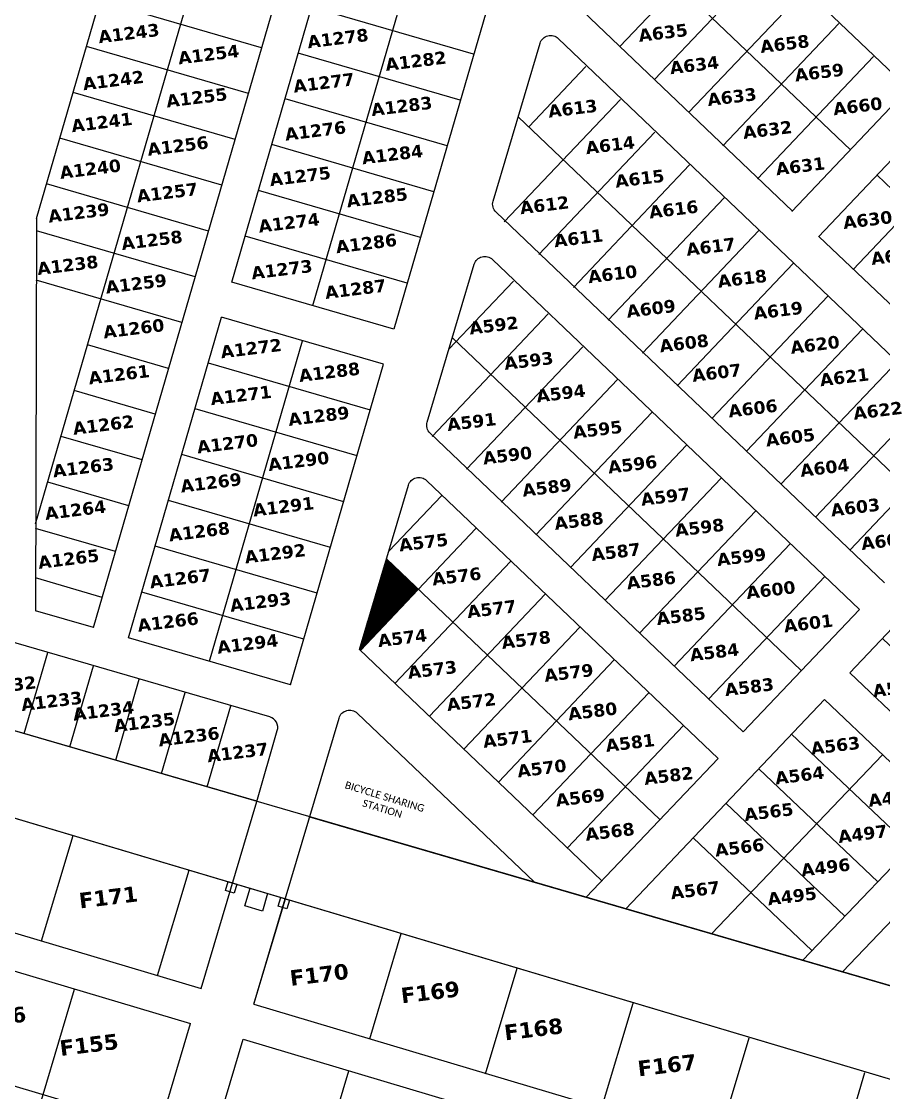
# Model space of a CAD drawing. Header units: millimetres. Extents: x 2359 to 301137, y 976657 to 981112.
# Drawn here: x 298679.5 to 298914.6, y 979322.8 to 979614.8 of the extents above; entities that cross this region are included whole.
import ezdxf

# ---------------------------------------------------------------- set-up
doc = ezdxf.new("R2010")
doc.units = ezdxf.units.MM
doc.header["$MEASUREMENT"] = 0
doc.layers.add('Annotation - Text_Pen_No__86', color=7, linetype='Continuous', lineweight=20, true_color=0x5555ff)
doc.layers.add('DESIGNNN', color=7, linetype='Continuous')
doc.layers.add('Plines', color=1, linetype='Continuous')
doc.styles.get("Standard").update_dxf_attribs({"font": 'arial.ttf'})

msp = doc.modelspace()

# ---------------------------------------------------------------- hatches: boundary and pattern name
h = msp.add_hatch()
h.set_pattern_fill('ANSI31', color=3)
h.set_pattern_definition([(45, (20960.45515, 4365.00687), (-0.088388347648, 0.088388347648), [])])
h.paths.add_polyline_path([(298773.08215, 979737.96039), (298764.82816, 979745.83041), (298733.04482, 979712.5765), (298741.41854, 979704.59231)])
h.paths.add_polyline_path([(298771.71136, 979443.58121), (298771.97351, 979443.33126), (298787.80531, 979460.0153), (298779.08833, 979468.32677)])
h.paths.add_polyline_path([(298595.43295, 979485.49119), (298595.41731, 979479.67733), (298614.57331, 979474.11684, 0.498767686), (298618.4096, 979476.98993), (298618.4326, 979485.63167)])
h.paths.add_polyline_path([(298627.39853, 979472.65509, 0.334437547), (298629.56222, 979469.76594), (298650.37459, 979463.72465), (298650.39845, 979472.59322)])
h.paths.add_polyline_path([(298645.82265, 979466.33025), (298668.52312, 979459.38737), (298670.92125, 979467.22832), (298648.22079, 979474.1712)], flags=9)

# ---------------------------------------------------------------- linework, layer by layer
for p, q in [((298846.18012, 979668.26287), (298921.44933, 979596.49512)), ((298830.34832, 979651.57883), (298905.61752, 979579.81108)), ((298814.51652, 979634.89479), (298889.78572, 979563.12705)), ((298745.04231, 979607.61904), (298700.86603, 979620.44309)), ((298802.8394, 979605.85674), (298758.6629, 979618.68004)), ((298741.41812, 979595.13444), (298697.24184, 979607.95849)), ((298799.21542, 979593.37207), (298755.03892, 979606.19537)), ((298737.79393, 979582.64984), (298693.61765, 979595.47389)), ((298795.59144, 979580.88741), (298751.41495, 979593.71071)), ((298815.01097, 979588.82687), (298930.71999, 979478.50054)), ((298734.16974, 979570.16524), (298689.99346, 979582.98929)), ((298791.96747, 979568.40275), (298747.79097, 979581.22605)), ((298730.54555, 979557.68063), (298686.36927, 979570.50468)), ((298912.85495, 979572.91034), (298969.26698, 979519.12254)), ((298788.34349, 979555.91809), (298744.16699, 979568.74139)), ((298683.63664, 979561.09132), (298683.34896, 979454.15303)), ((298726.92137, 979545.19603), (298683.62769, 979557.76387)), ((298784.71952, 979543.43342), (298740.54302, 979556.25672)), ((298897.02315, 979556.2263), (298953.47505, 979502.40049)), ((298723.29718, 979532.71143), (298683.5913, 979544.23776)), ((298781.09554, 979530.94876), (298736.91904, 979543.77206)), ((298778.30787, 979521.34518), (298734.13137, 979534.16848)), ((298719.67299, 979520.22683), (298697.58485, 979526.63886)), ((298797.04965, 979528.57682), (298892.07593, 979437.97108)), ((298774.68389, 979508.86051), (298730.50739, 979521.68381)), ((298716.0488, 979507.74223), (298693.96066, 979514.15426)), ((298771.05991, 979496.37585), (298726.88341, 979509.19915)), ((298712.42461, 979495.25763), (298690.33647, 979501.66965)), ((298767.43594, 979483.89119), (298723.25944, 979496.71449)), ((298708.80043, 979482.77303), (298686.71229, 979489.18505)), ((298763.81196, 979471.40653), (298719.63546, 979484.22983)), ((298705.17624, 979470.28843), (298683.40937, 979476.60719)), ((298760.18798, 979458.92186), (298716.01149, 979471.74516)), ((298779.08833, 979468.32677), (298853.626, 979397.25653)), ((298701.55205, 979457.80383), (298683.37298, 979463.08108)), ((298756.56401, 979446.4372), (298712.38751, 979459.2605)), ((298699.15995, 979449.56351), (298683.34896, 979454.15303)), ((298752.94003, 979433.95254), (298708.76353, 979446.77584)), ((298743.74017, 979402.26086), (298605.37612, 979442.42438)), ((298680.28409, 979420.68053), (298686.69574, 979442.76877)), ((298771.71136, 979443.58121), (298837.75433, 979380.61051)), ((298692.76875, 979417.05655), (298699.1804, 979439.1448)), ((298705.25342, 979413.43257), (298711.66507, 979435.52082)), ((298717.73808, 979409.8086), (298724.14973, 979431.89685)), ((298730.22274, 979406.18462), (298736.63439, 979428.27287))]:
    msp.add_line(p, q)
at = {"color": 1}
for p, q in [((298685.05597, 979364.13916), (298693.62662, 979392.88884)), ((298716.68062, 979354.71145), (298725.25127, 979383.46112)), ((298742.88896, 979346.8984), (298751.50499, 979375.63849)), ((298774.49905, 979337.42198), (298783.11507, 979366.16207)), ((298806.10913, 979327.94556), (298814.72515, 979356.68565)), ((298837.71921, 979318.46913), (298846.33524, 979347.20923)), ((298869.3293, 979308.99271), (298877.94532, 979337.73281)), ((298900.93938, 979299.51629), (298909.55541, 979328.25638))]:
    msp.add_line(p, q, dxfattribs=at)
at = {"layer": 'DESIGNNN', "color": 7}
for points in [[(298743.74082, 979402.26067), (298605.37612, 979442.42438), (298595.35685, 979457.2018), (298596.86685, 980018.50989)], [(298683.63664, 979561.09132), (298725.24167, 979704.4123)], [(298683.41263, 979477.81839), (298741.07511, 979676.45407)], [(298699.16021, 979449.56443), (298763.16325, 979670.04204)], [(298759.00894, 979537.35993), (298790.07634, 979644.38092)], [(298842.74247, 979607.98189), (298874.40607, 979641.34996)], [(298852.15112, 979599.01092), (298883.58394, 979632.13578)], [(298861.55977, 979590.03995), (298893.01402, 979623.1874)], [(298870.78049, 979580.87094), (298902.4441, 979614.23901)], [(298817.85605, 979586.11414), (298833.43069, 979602.52717)], [(298880.21057, 979571.92255), (298911.87418, 979605.29063)], [(298889.64065, 979562.97417), (298921.44933, 979596.49512)], [(298811.19716, 979560.21072), (298842.86077, 979593.57879)], [(298896.89456, 979556.0908), (298928.68675, 979589.59438)], [(298820.62724, 979551.26233), (298852.29085, 979584.63041)], [(298906.32464, 979547.14241), (298937.98825, 979580.51049)], [(298830.05733, 979542.31395), (298861.72093, 979575.68202)], [(298839.48741, 979533.36556), (298871.15101, 979566.73364)], [(298848.91749, 979524.41718), (298880.58109, 979557.78525)], [(298858.34757, 979515.4688), (298890.01117, 979548.83687)], [(298796.11021, 979525.42553), (298813.74385, 979544.0084)], [(298867.77765, 979506.52041), (298899.44125, 979539.88849)], [(298708.76375, 979446.77659), (298734.13285, 979534.16805)], [(298791.51033, 979501.69195), (298823.17393, 979535.06002)], [(298877.20773, 979497.57203), (298908.87133, 979530.9401)], [(298730.85189, 979440.36456), (298756.2211, 979527.7564)], [(298800.94041, 979492.74356), (298832.60401, 979526.11163)], [(298752.94003, 979433.95254), (298778.30935, 979521.34475)], [(298886.63781, 979488.62364), (298918.30141, 979521.99172)], [(298810.37049, 979483.79518), (298842.03409, 979517.16325)], [(298896.06789, 979479.67526), (298927.73149, 979513.04333)], [(298905.38715, 979437.19623), (298976.97422, 979512.63688)], [(298819.80057, 979474.84679), (298851.46418, 979508.21487)], [(298905.49797, 979470.72688), (298937.16157, 979504.09495)], [(298829.23065, 979465.89841), (298860.89426, 979499.26648)], [(298838.66073, 979456.95002), (298870.32434, 979490.3181)], [(298779.69183, 979470.35115), (298794.05702, 979485.48963)], [(298848.09081, 979448.00164), (298879.75442, 979481.36971)], [(298771.97351, 979443.33126), (298803.4871, 979476.54125)], [(298857.52089, 979439.05326), (298889.1845, 979472.42133)], [(298781.38216, 979434.36029), (298812.91718, 979467.59286)], [(298866.95098, 979430.10487), (298898.61458, 979463.47295)], [(298790.79081, 979425.38933), (298822.34726, 979458.64448)], [(298876.38106, 979421.15649), (298908.04466, 979454.52456)], [(298773.83004, 979450.68818), (298774.02323, 979451.33621)], [(298800.19946, 979416.41836), (298831.77734, 979449.6961)], [(298914.33553, 979446.62631), (298946.91423, 979415.71177)], [(298809.60811, 979407.44739), (298841.20742, 979440.74771)], [(298905.38715, 979437.19623), (298937.93269, 979406.31314)], [(298819.01676, 979398.47642), (298850.6375, 979431.79933)], [(298844.35999, 979372.88394), (298898.50378, 979429.94233)], [(298898.50378, 979429.94233), (298931.02382, 979399.08343)], [(298903.40125, 979355.70389), (298974.20392, 979429.79451)], [(298828.42541, 979389.50545), (298860.06758, 979422.85094)], [(298889.55539, 979420.51224), (298922.04228, 979389.68481)], [(298833.55718, 979376.02738), (298869.49766, 979413.90256)], [(298867.68705, 979366.09614), (298914.33973, 979414.91529)], [(298880.60701, 979411.08216), (298913.06075, 979380.28619)], [(298728.51412, 979351.18372), (298743.71389, 979402.17033)], [(298871.65862, 979401.65208), (298904.07921, 979370.88757)], [(298892.57877, 979358.85306), (298931.02382, 979399.08343)], [(298758.11684, 979397.9793), (299006.21485, 979325.7868)], [(298862.71024, 979392.222), (298895.09768, 979361.48894)]]:
    msp.add_lwpolyline(points, dxfattribs=at)
for points in [[(298736.92069, 979543.77158), (298769.94187, 979657.52294, -0.562598845), (298774.89315, 979658.85781), (298807.51508, 979627.75342, -0.279919032), (298808.32593, 979624.74584), (298781.09718, 979530.94828)], [(298914.92805, 979461.77849), (298808.96359, 979562.81358, -0.281860321), (298808.15884, 979565.84186), (298820.98836, 979608.87761, -0.560232396), (298825.93354, 979610.19177), (298946.59166, 979495.14656)], [(298876.38106, 979421.15649), (298791.00227, 979502.56353, -0.281860321), (298790.19752, 979505.59181), (298803.02704, 979548.62756, -0.560232396), (298807.97222, 979549.94172), (298908.04466, 979454.52456)], [(298771.71136, 979443.58121), (298785.06572, 979488.37751, -0.560232396), (298790.0109, 979489.69167), (298869.49766, 979413.90256)], [(298743.71389, 979402.17033), (298749.31583, 979421.46789, 0.41421853), (298747.27107, 979425.18532), (298595.38932, 979469.27268)], [(298742.88896, 979346.8984), (298766.14218, 979424.89978, -0.560232396), (298771.08737, 979426.21393), (298819.40282, 979380.14607)]]:
    msp.add_lwpolyline(points, format="xyb", dxfattribs=at)
at = {"layer": 'Plines', "color": 7}
for points in [[(299006.21485, 979325.7868), (298605.37612, 979442.42438), (298595.35685, 979457.2018), (298596.86685, 980018.50989), (298596.86685, 980474.62869)], [(298495.41766, 979445.7871), (298519.77391, 979444.71658), (298990.84695, 979304.28361), (299168.42739, 979072.43764), (299169.487, 979057.09206), (299176.69522, 978955.93689)]]:
    msp.add_lwpolyline(points, dxfattribs=at)
at = {"layer": 'Plines', "color": 1}
for points in [[(298495.41766, 979445.7871), (298519.77391, 979444.71658), (298755.31043, 979374.5001), (298990.84695, 979304.28361), (299168.42739, 979072.43764), (298912.40447, 978794.41555)], [(298491.4584, 979415.93216), (298514.7545, 979414.90824), (298728.51412, 979351.18372)], [(298490.13865, 979405.98051), (298513.08136, 979404.97212), (298725.65724, 979341.6005)], [(298486.17939, 979376.12556), (298508.06195, 979375.16377), (298717.08659, 979312.85082)], [(298742.88896, 979346.8984), (298751.45961, 979375.64808)], [(298676.89129, 979293.52886), (298694.03259, 979351.02822)], [(298708.51594, 979284.10114), (298725.65724, 979341.6005)], [(298692.8935, 979179.19195), (298740.03208, 979337.31517)], [(298740.03208, 979337.31517), (298797.53143, 979320.17387)], [(298721.64317, 979170.6213), (298768.78175, 979328.74452)]]:
    msp.add_lwpolyline(points, dxfattribs=at)
for points in [[(298735.88852, 979380.29605), (298738.28323, 979379.57814), (298737.56531, 979377.18343), (298735.17061, 979377.90134)], [(298741.87859, 979378.51234), (298746.668, 979377.07652), (298745.23217, 979372.28711), (298740.44277, 979373.72293)], [(298750.26336, 979376.01072), (298752.65806, 979375.29281), (298751.94015, 979372.89811), (298749.54545, 979373.61602)]]:
    msp.add_lwpolyline(points, close=True, dxfattribs=at)
at = {"layer": 'Plines', "color": 12, "true_color": 0xdf0000}
msp.add_lwpolyline([(298742.88896, 979346.8984), (298972.94883, 979278.31457), (299010.97365, 979228.67002)], dxfattribs=at)

# ---------------------------------------------------------------- texts
at = {"layer": 'Annotation - Text_Pen_No__86', "color": 7, "linetype": 'Continuous', "lineweight": 20, "attachment_point": 2, "rotation": 7.0324342}
for s, insert, char_height in [('\\A1;{\\fVerdana|b1|i0|c0|p34;A1243}', (298708.60509, 979613.29339), 3.4335879), ('\\A1;{\\fVerdana|b1|i0|c0|p34;A635}', (298854.28998, 979613.47104), 3.4335879), ('\\A1;{\\fVerdana|b1|i0|c0|p34;A1278}', (298765.59973, 979611.9143), 3.4335879), ('\\A1;{\\fVerdana|b1|i0|c0|p34;A1254}', (298730.3637, 979607.53358), 3.4335879), ('\\A1;{\\fVerdana|b1|i0|c0|p34;A658}', (298887.46406, 979610.43065), 3.4335879), ('\\A1;{\\fVerdana|b1|i0|c0|p34;A1282}', (298786.87128, 979605.74884), 3.4335879), ('\\A1;{\\fVerdana|b1|i0|c0|p34;A634}', (298862.82474, 979604.64648), 3.4335879), ('\\A1;{\\fVerdana|b1|i0|c0|p34;A659}', (298896.88935, 979602.64429), 3.4335879), ('\\A1;{\\fVerdana|b1|i0|c0|p34;A1242}', (298704.38324, 979600.47575), 3.4335879), ('\\A1;{\\fVerdana|b1|i0|c0|p34;A1277}', (298761.78386, 979599.82676), 3.4335879), ('\\A1;{\\fVerdana|b1|i0|c0|p34;A1255}', (298727.11614, 979595.77053), 3.4335879), ('\\A1;{\\fVerdana|b1|i0|c0|p34;A633}', (298873.06638, 979595.97025), 3.4335879), ('\\A1;{\\fVerdana|b1|i0|c0|p34;A1283}', (298783.01253, 979593.42714), 3.4335879), ('\\A1;{\\fVerdana|b1|i0|c0|p34;A660}', (298907.35366, 979593.44894), 3.4335879), ('\\A1;{\\fVerdana|b1|i0|c0|p34;A613}', (298829.6465, 979592.8078), 3.4335879), ('\\A1;{\\fVerdana|b1|i0|c0|p34;A1241}', (298701.25252, 979589.03143), 3.4335879), ('\\A1;{\\fVerdana|b1|i0|c0|p34;A1276}', (298759.4796, 979586.73213), 3.4335879), ('\\A1;{\\fVerdana|b1|i0|c0|p34;A632}', (298882.76402, 979586.99581), 3.4335879), ('\\A1;{\\fVerdana|b1|i0|c0|p34;A1256}', (298721.98311, 979582.60744), 3.4335879), ('\\A1;{\\fVerdana|b1|i0|c0|p34;A614}', (298839.86282, 979582.83979), 3.4335879), ('\\A1;{\\fVerdana|b1|i0|c0|p34;A1284}', (298780.47947, 979580.28206), 3.4335879), ('\\A1;{\\fVerdana|b1|i0|c0|p34;A1240}', (298698.10361, 979576.31456), 3.4335879), ('\\A1;{\\fVerdana|b1|i0|c0|p34;A631}', (298891.72078, 979577.09153), 3.4335879), ('\\A1;{\\fVerdana|b1|i0|c0|p34;A1275}', (298755.31233, 979574.32186), 3.4335879), ('\\A1;{\\fVerdana|b1|i0|c0|p34;A615}', (298847.91568, 979573.71244), 3.4335879), ('\\A1;{\\fVerdana|b1|i0|c0|p34;A1257}', (298719.09657, 979569.89059), 3.4335879), ('\\A1;{\\fVerdana|b1|i0|c0|p34;A1285}', (298776.3122, 979568.52496), 3.4335879), ('\\A1;{\\fVerdana|b1|i0|c0|p34;A1239}', (298694.95464, 979564.38431), 3.4335879), ('\\A1;{\\fVerdana|b1|i0|c0|p34;A612}', (298821.95296, 979566.4778), 3.4335879), ('\\A1;{\\fVerdana|b1|i0|c0|p34;A616}', (298857.17051, 979565.30567), 3.4335879), ('\\A1;{\\fVerdana|b1|i0|c0|p34;A1274}', (298752.28896, 979561.66664), 3.4335879), ('\\A1;{\\fVerdana|b1|i0|c0|p34;A630}', (298910.06991, 979562.45406), 3.4335879), ('\\A1;{\\fVerdana|b1|i0|c0|p34;A1258}', (298714.89797, 979556.91153), 3.4335879), ('\\A1;{\\fVerdana|b1|i0|c0|p34;A1286}', (298773.37058, 979556.03301), 3.4335879), ('\\A1;{\\fVerdana|b1|i0|c0|p34;A611}', (298831.23609, 979557.46706), 3.4335879), ('\\A1;{\\fVerdana|b1|i0|c0|p34;A617}', (298867.29037, 979555.13047), 3.4335879), ('\\A1;{\\fVerdana|b1|i0|c0|p34;A629}', (298917.7036, 979552.66342), 3.4335879), ('\\A1;{\\fVerdana|b1|i0|c0|p34;A1238}', (298691.93688, 979550.09424), 3.4335879), ('\\A1;{\\fVerdana|b1|i0|c0|p34;A1273}', (298750.32359, 979548.91431), 3.4335879), ('\\A1;{\\fVerdana|b1|i0|c0|p34;A610}', (298840.51927, 979547.66126), 3.4335879), ('\\A1;{\\fVerdana|b1|i0|c0|p34;A618}', (298875.87892, 979546.42787), 3.4335879), ('\\A1;{\\fVerdana|b1|i0|c0|p34;A1259}', (298710.59566, 979545.03304), 3.4335879), ('\\A1;{\\fVerdana|b1|i0|c0|p34;A1287}', (298770.41857, 979543.58474), 3.4335879), ('\\A1;{\\fVerdana|b1|i0|c0|p34;A609}', (298850.99599, 979538.25296), 3.4335879), ('\\A1;{\\fVerdana|b1|i0|c0|p34;A619}', (298885.67712, 979537.72526), 3.4335879), ('\\A1;{\\fVerdana|b1|i0|c0|p34;A1260}', (298709.93668, 979532.80729), 3.4335879), ('\\A1;{\\fVerdana|b1|i0|c0|p34;A592}', (298808.1361, 979533.6766), 3.4335879), ('\\A1;{\\fVerdana|b1|i0|c0|p34;A608}', (298860.01927, 979528.80955), 3.4335879), ('\\A1;{\\fVerdana|b1|i0|c0|p34;A1272}', (298741.95659, 979527.3901), 3.4335879), ('\\A1;{\\fVerdana|b1|i0|c0|p34;A620}', (298895.71731, 979528.41831), 3.4335879), ('\\A1;{\\fVerdana|b1|i0|c0|p34;A593}', (298817.65178, 979524.04501), 3.4335879), ('\\A1;{\\fVerdana|b1|i0|c0|p34;A1261}', (298705.93257, 979520.27108), 3.4335879), ('\\A1;{\\fVerdana|b1|i0|c0|p34;A1288}', (298763.3031, 979520.93857), 3.4335879), ('\\A1;{\\fVerdana|b1|i0|c0|p34;A607}', (298868.90663, 979520.78082), 3.4335879), ('\\A1;{\\fVerdana|b1|i0|c0|p34;A621}', (298903.72549, 979519.56433), 3.4335879), ('\\A1;{\\fVerdana|b1|i0|c0|p34;A1271}', (298739.18947, 979514.61872), 3.4335879), ('\\A1;{\\fVerdana|b1|i0|c0|p34;A594}', (298826.426, 979515.15429), 3.4335879), ('\\A1;{\\fVerdana|b1|i0|c0|p34;A1289}', (298760.40415, 979508.95718), 3.4335879), ('\\A1;{\\fVerdana|b1|i0|c0|p34;A606}', (298878.76794, 979511.04902), 3.4335879), ('\\A1;{\\fVerdana|b1|i0|c0|p34;A622}', (298912.85635, 979510.44076), 3.4335879), ('\\A1;{\\fVerdana|b1|i0|c0|p34;A1262}', (298701.66154, 979506.53462), 3.4335879), ('\\A1;{\\fVerdana|b1|i0|c0|p34;A591}', (298802.08066, 979507.37493), 3.4335879), ('\\A1;{\\fVerdana|b1|i0|c0|p34;A595}', (298836.43599, 979505.27572), 3.4335879), ('\\A1;{\\fVerdana|b1|i0|c0|p34;A605}', (298888.99441, 979503.14192), 3.4335879), ('\\A1;{\\fVerdana|b1|i0|c0|p34;A1270}', (298735.49993, 979501.45236), 3.4335879), ('\\A1;{\\fVerdana|b1|i0|c0|p34;A1290}', (298754.91606, 979496.6657), 3.4335879), ('\\A1;{\\fVerdana|b1|i0|c0|p34;A590}', (298811.84349, 979498.23724), 3.4335879), ('\\A1;{\\fVerdana|b1|i0|c0|p34;A1263}', (298696.18928, 979494.93198), 3.4335879), ('\\A1;{\\fVerdana|b1|i0|c0|p34;A596}', (298845.95172, 979495.76761), 3.4335879), ('\\A1;{\\fVerdana|b1|i0|c0|p34;A604}', (298898.36878, 979494.8699), 3.4335879), ('\\A1;{\\fVerdana|b1|i0|c0|p34;A1269}', (298731.02493, 979490.79768), 3.4335879), ('\\A1;{\\fVerdana|b1|i0|c0|p34;A589}', (298822.59498, 979489.47003), 3.4335879), ('\\A1;{\\fVerdana|b1|i0|c0|p34;A597}', (298854.93239, 979486.98843), 3.4335879), ('\\A1;{\\fVerdana|b1|i0|c0|p34;A1264}', (298694.05379, 979483.32933), 3.4335879), ('\\A1;{\\fVerdana|b1|i0|c0|p34;A1291}', (298750.77848, 979484.26287), 3.4335879), ('\\A1;{\\fVerdana|b1|i0|c0|p34;A603}', (298906.70905, 979484.06991), 3.4335879), ('\\A1;{\\fVerdana|b1|i0|c0|p34;A588}', (298831.35146, 979480.41581), 3.4335879), ('\\A1;{\\fVerdana|b1|i0|c0|p34;A1268}', (298727.82167, 979477.46132), 3.4335879), ('\\A1;{\\fVerdana|b1|i0|c0|p34;A598}', (298864.24061, 979478.55566), 3.4335879), ('\\A1;{\\fVerdana|b1|i0|c0|p34;A575}', (298788.96943, 979474.531), 3.4335879), ('\\A1;{\\fVerdana|b1|i0|c0|p34;A602}', (298915.00323, 979474.9382), 3.4335879), ('\\A1;{\\fVerdana|b1|i0|c0|p34;A1292}', (298748.50954, 979471.45995), 3.4335879), ('\\A1;{\\fVerdana|b1|i0|c0|p34;A587}', (298841.44005, 979471.91871), 3.4335879), ('\\A1;{\\fVerdana|b1|i0|c0|p34;A599}', (298875.66506, 979470.54583), 3.4335879), ('\\A1;{\\fVerdana|b1|i0|c0|p34;A1265}', (298692.18516, 979469.99295), 3.4335879), ('\\A1;{\\fVerdana|b1|i0|c0|p34;A1267}', (298722.61632, 979464.65839), 3.4335879), ('\\A1;{\\fVerdana|b1|i0|c0|p34;A576}', (298798.00142, 979465.25552), 3.4335879), ('\\A1;{\\fVerdana|b1|i0|c0|p34;A586}', (298851.05803, 979464.18055), 3.4335879), ('\\A1;{\\fVerdana|b1|i0|c0|p34;A600}', (298883.65926, 979461.55956), 3.4335879), ('\\A1;{\\fVerdana|b1|i0|c0|p34;A1293}', (298744.51126, 979458.27439), 3.4335879), ('\\A1;{\\fVerdana|b1|i0|c0|p34;A577}', (298807.53518, 979456.35606), 3.4335879), ('\\A1;{\\fVerdana|b1|i0|c0|p34;A1266}', (298719.29835, 979452.83995), 3.4335879), ('\\A1;{\\fVerdana|b1|i0|c0|p34;A585}', (298859.17715, 979454.44541), 3.4335879), ('\\A1;{\\fVerdana|b1|i0|c0|p34;A601}', (298893.90174, 979452.44846), 3.4335879), ('\\A1;{\\fVerdana|b1|i0|c0|p34;A1294}', (298741.01868, 979446.8655), 3.4335879), ('\\A1;{\\fVerdana|b1|i0|c0|p34;A574}', (298783.19898, 979448.45936), 3.4335879), ('\\A1;{\\fVerdana|b1|i0|c0|p34;A578}', (298816.94351, 979447.95798), 3.4335879), ('\\A1;{\\fVerdana|b1|i0|c0|p34;A584}', (298868.29548, 979444.58547), 3.4335879), ('\\A1;{\\fVerdana|b1|i0|c0|p34;A573}', (298791.35286, 979439.81061), 3.4335879), ('\\A1;{\\fVerdana|b1|i0|c0|p34;A579}', (298828.57446, 979438.96904), 3.4335879), ('\\A1;{\\fVerdana|b1|i0|c0|p34;A1232}', (298675.01204, 979435.40644), 3.4335879), ('\\A1;{\\fVerdana|b1|i0|c0|p34;A583}', (298877.78854, 979435.09996), 3.4335879), ('\\A1;{\\fVerdana|b1|i0|c0|p34;A562}', (298918.15961, 979434.81124), 3.4335879), ('\\A1;{\\fVerdana|b1|i0|c0|p34;A1233}', (298687.55867, 979431.22756), 3.4335879), ('\\A1;{\\fVerdana|b1|i0|c0|p34;A572}', (298802.01564, 979431.0365), 3.4335879), ('\\A1;{\\fVerdana|b1|i0|c0|p34;A1234}', (298701.68523, 979428.60092), 3.4335879), ('\\A1;{\\fVerdana|b1|i0|c0|p34;A580}', (298835.06975, 979428.48506), 3.4335879), ('\\A1;{\\fVerdana|b1|i0|c0|p34;A1235}', (298712.84428, 979425.47106), 3.4335879), ('\\A1;{\\fVerdana|b1|i0|c0|p34;A1236}', (298724.98217, 979421.5587), 3.4335879), ('\\A1;{\\fVerdana|b1|i0|c0|p34;A571}', (298811.87628, 979420.99276), 3.4335879), ('\\A1;{\\fVerdana|b1|i0|c0|p34;A581}', (298845.31223, 979419.8732), 3.4335879), ('\\A1;{\\fVerdana|b1|i0|c0|p34;A563}', (298901.27138, 979419.12434), 3.4335879), ('\\A1;{\\fVerdana|b1|i0|c0|p34;A1237}', (298738.29474, 979417.25513), 3.4335879), ('\\A1;{\\fVerdana|b1|i0|c0|p34;A570}', (298821.21886, 979412.91909), 3.4335879), ('\\A1;{\\fVerdana|b1|i0|c0|p34;A582}', (298855.80461, 979410.88693), 3.4335879), ('\\A1;{\\fVerdana|b1|i0|c0|p34;A564}', (298891.52848, 979411.01173), 3.4335879), ('\\A1;{\\fVerdana|b1|i0|c0|p34;A569}', (298831.69777, 979404.97156), 3.4335879), ('\\A1;{\\fVerdana|b1|i0|c0|p34;A498}', (298916.94569, 979404.89108), 3.4335879), ('\\A1;{\\fVerdana|b1|i0|c0|p34;A565}', (298883.11647, 979401.02855), 3.4335879), ('\\A1;{\\fVerdana|b1|i0|c0|p34;A568}', (298839.77787, 979395.6364), 3.4335879), ('\\A1;{\\fVerdana|b1|i0|c0|p34;A566}', (298875.12826, 979391.34725), 3.4335879), ('\\A1;{\\fVerdana|b1|i0|c0|p34;A496}', (298898.61649, 979385.92798), 3.4335879), ('\\A1;{\\fVerdana|b1|i0|c0|p34;F171}', (298702.9688, 979378.15994), 4.2341379), ('\\A1;{\\fVerdana|b1|i0|c0|p34;A567}', (298863.03854, 979379.7068), 3.4335879), ('\\A1;{\\fVerdana|b1|i0|c0|p34;A495}', (298889.46789, 979378.05629), 3.4335879), ('\\A1;{\\fVerdana|b1|i0|c0|p34;F170}', (298760.47324, 979357.05881), 4.2341379), ('\\A1;{\\fVerdana|b1|i0|c0|p34;F169}', (298790.76017, 979352.28046), 4.2341379), ('\\A1;{\\fVerdana|b1|i0|c0|p34;F156}', (298672.53483, 979345.37841), 4.2341379), ('\\A1;{\\fVerdana|b1|i0|c0|p34;F168}', (298818.92171, 979342.19285), 4.2341379), ('\\A1;{\\fVerdana|b1|i0|c0|p34;F155}', (298697.71139, 979337.94544), 4.2341379), ('\\A1;{\\fVerdana|b1|i0|c0|p34;F167}', (298855.31915, 979332.37069), 4.2341379)]:
    msp.add_mtext(s, dxfattribs=dict(at, insert=insert, char_height=char_height))
at = {"layer": 'Annotation - Text_Pen_No__86', "color": 7, "linetype": 'Continuous', "lineweight": 20, "insert": (298908.71782, 979395.05247), "char_height": 3.4335879, "width": 6.0693105, "attachment_point": 2, "rotation": 7.0324342}
msp.add_mtext('\\A1;{\\fVerdana|b1|i0|c0|p34;A497}', dxfattribs=at)
at = {"layer": 'DESIGNNN', "color": 7, "insert": (298744.18673, 979415.05282), "char_height": 2, "attachment_point": 1, "rotation": 342.9938762}
msp.add_mtext_dynamic_manual_height_columns('\\pxqc;{\\fCalibri|b0|i0|c0|p34;BICYCLE SHARING\\P STATION}', width=72.5961899, gutter_width=1000, heights=[0], dxfattribs=at)

doc.saveas('drawing.dxf')
